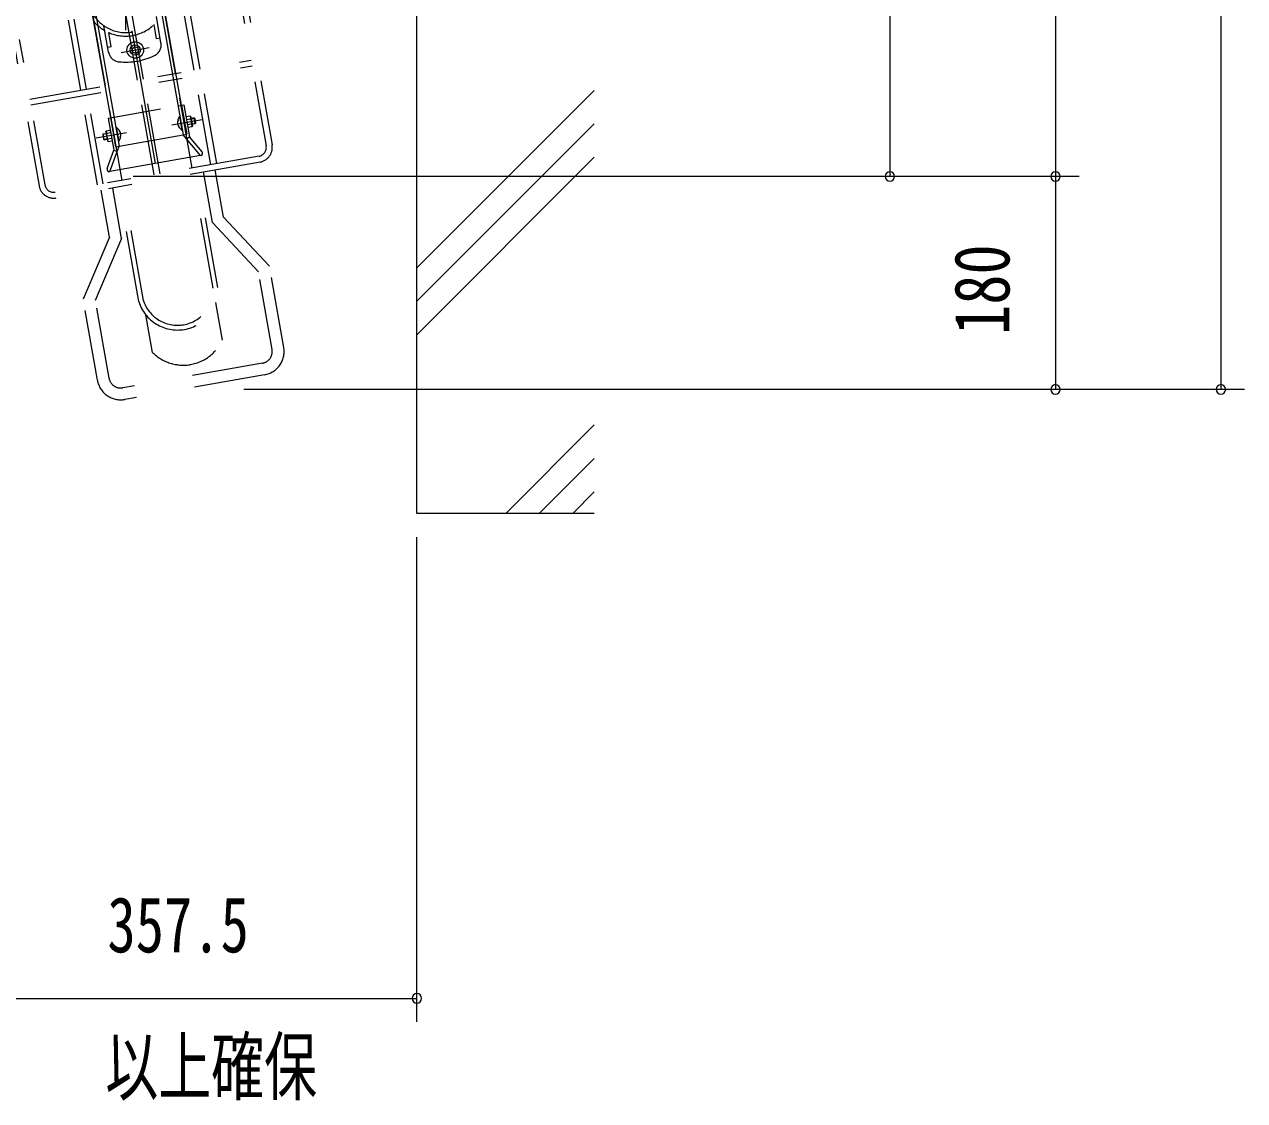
# Model space of a CAD drawing. Units: millimetres, scale not verified. Extents: x -5740 to 5740, y -4020 to 4020.
# Drawn here: x -291 to 741, y 411 to 1321 of the extents above; entities that cross this region are included whole.
import ezdxf
from ezdxf.enums import TextEntityAlignment as Align

# ---------------------------------------------------------------- set-up
doc = ezdxf.new("R2010")
doc.units = ezdxf.units.MM
doc.header["$LTSCALE"] = 10
for name, pattern in [('USER2', [10, 4, -6]), ('USER4', [24, 12, -5, 2, -5]), ('USER5', [25, 6, -5, 2, -5, 2, -5])]:
    doc.linetypes.add(name, pattern=pattern)
for name, color, linetype, lineweight in [('0-3_2ラック-03BODL', 7, 'Continuous', 18), ('0-5_2ラック-43THIN', 4, 'Continuous', 18), ('0-7_2ラック-63HATCH', 7, 'Continuous', 18), ('0-A_2ラック-Bラック前', 2, 'USER5', 18), ('0-B_2ラック-Cラック奥', 7, 'Continuous', 18), ('0-E_2ラック-F寸法', 3, 'Continuous', 18)]:
    doc.layers.add(name, color=color, linetype=linetype, lineweight=lineweight)
doc.styles.add('ＭＳ ゴシック', font='')
doc.styles.get('ＭＳ ゴシック').set_extended_font_data('MS Gothic')

# ---------------------------------------------------------------- blocks, each defined once
blk = doc.blocks.new('CCL-RACK-BACK-TOP_17')
at = {"layer": '0-7_2ラック-63HATCH', "color": 3, "linetype": 'USER4'}
for p, q in [((0, 178.97), (0, -1375)), ((5.21, -1200.46), (-5.21, -1259.54)), ((-12, -1277.5), (12, -1277.5)), ((-19.5, -1345.15), (-45.6, -1345.15)), ((19.5, -1345.15), (45.6, -1345.15))]:
    blk.add_line(p, q, dxfattribs=at)
at = {"layer": '0-7_2ラック-63HATCH'}
for p, q in [((-30.5, 170.34), (-30.5, -1330.15)), ((30.5, -1330.15), (30.5, 170.34)), ((-27.5, 94.85), (-27.5, -1355.15)), ((27.5, 94.85), (27.5, -1355.15)), ((-2.5, -1276.06), (0, -1274.61)), ((-2.5, -1276.06), (-2.5, -1278.94)), ((0, -1280.39), (-2.5, -1278.94)), ((2.5, -1276.06), (0, -1274.61)), ((0, -1280.39), (2.5, -1278.94)), ((2.5, -1276.06), (2.5, -1278.94)), ((-32.5, -1330.15), (-32.5, -1357.81)), ((-32.5, -1330.15), (-27.5, -1330.15)), ((27.5, -1330.15), (32.5, -1330.15)), ((32.5, -1330.15), (32.5, -1357.81)), ((-36.5, -1341.33), (-36.5, -1348.97)), ((-27.15, -1339.25), (-27.5, -1339.25)), ((-27.15, -1339.25), (-27.15, -1351.05)), ((27.15, -1339.25), (27.15, -1351.05)), ((27.15, -1339.25), (27.5, -1339.25)), ((36.5, -1341.33), (36.5, -1348.97)), ((-39, -1342.65), (-39.5, -1343.15)), ((-39.5, -1343.15), (-39.5, -1347.15)), ((-39, -1347.65), (-39.5, -1347.15)), ((-39, -1342.65), (-36.5, -1342.65)), ((-39, -1347.65), (-39, -1342.65)), ((-39, -1347.65), (-36.5, -1347.65)), ((-32.5, -1342.85), (-36.05, -1342.85)), ((-36.05, -1347.45), (-32.5, -1347.45)), ((-27.15, -1351.05), (-27.5, -1351.05)), ((27.15, -1351.05), (27.5, -1351.05)), ((32.5, -1342.85), (36.05, -1342.85)), ((36.05, -1347.45), (32.5, -1347.45)), ((39, -1342.65), (36.5, -1342.65)), ((39, -1347.65), (36.5, -1347.65)), ((39, -1342.65), (39.5, -1343.15)), ((39, -1347.65), (39, -1342.65)), ((39, -1347.65), (39.5, -1347.15)), ((39.5, -1343.15), (39.5, -1347.15)), ((-40.69, -1372), (-32.5, -1357.81)), ((-38.96, -1375), (-27.5, -1355.15)), ((-32.5, -1357.81), (-29.9, -1359.31)), ((-27.5, -1355.15), (27.5, -1355.15)), ((38.96, -1375), (27.5, -1355.15)), ((32.5, -1357.81), (29.9, -1359.31)), ((40.69, -1372), (32.5, -1357.81)), ((38.96, -1375), (-38.96, -1375))]:
    blk.add_line(p, q, dxfattribs=at)
at = {"layer": '0-7_2ラック-63HATCH', "color": 3, "linetype": 'USER2'}
for p, q in [((-22.5, -1275.31), (-22.5, -1252.75)), ((22.5, -1275.31), (22.5, -1252.75)), ((-19.5, -1271.26), (-19.5, -1259.06)), ((19.5, -1271.26), (19.5, -1259.06)), ((-19.5, -1271.26), (-22.5, -1271.26)), ((22.5, -1271.26), (19.5, -1271.26)), ((-30.5, -1330.15), (-30.5, -1355.15)), ((-27.5, -1330.15), (27.5, -1330.15)), ((30.5, -1330.15), (30.5, -1355.15)), ((-30.5, -1355.15), (-27.5, -1355.15)), ((27.5, -1355.15), (30.5, -1355.15))]:
    blk.add_line(p, q, dxfattribs=at)
at = {"layer": '0-7_2ラック-63HATCH', "color": 3}
for p, q in [((-36.5, -1343.05), (-39.4, -1343.05)), ((-36.5, -1347.25), (-39.4, -1347.25)), ((36.5, -1343.05), (39.4, -1343.05)), ((36.5, -1347.25), (39.4, -1347.25))]:
    blk.add_line(p, q, dxfattribs=at)
at = {"layer": '0-7_2ラック-63HATCH'}
for points in [[(-36.5, -1341.33), (-36.05, -1340.55), (-32.5, -1340.55)], [(36.5, -1341.33), (36.05, -1340.55), (32.5, -1340.55)], [(-36.5, -1348.97), (-36.05, -1349.75), (-32.5, -1349.75)], [(36.5, -1348.97), (36.05, -1349.75), (32.5, -1349.75)]]:
    blk.add_lwpolyline(points, dxfattribs=at)
for radius in [7, 4.32]:
    blk.add_circle((0, -1277.5), radius, dxfattribs=at)
at = {"layer": '0-7_2ラック-63HATCH', "color": 3, "linetype": 'USER2'}
for centre, radius, start, end in [((0, -1230), 32, 197.61244, 342.38756), ((0, -1230), 35, 209.37492, 229.9948), ((0, -1230), 35, 236.14156, 303.85844), ((-12.5, -1275.31), 10, 180, 254.57615), ((12.5, -1275.31), 10, 285.42385, 0), ((0, -1230), 57, 254.57615, 285.42385)]:
    blk.add_arc(centre, radius, start, end, dxfattribs=at)
at = {"layer": '0-7_2ラック-63HATCH'}
for centre, radius, start, end in [((-34.36, -1341.7), 2.04, 154.26988, 214.28792), ((-32.1, -1345.15), 7.7, 309.98311, 50.01689), ((32.1, -1345.15), 7.7, 129.98311, 230.01689), ((34.36, -1341.7), 2.04, 325.71208, 25.73012), ((-28.77, -1345.15), 7.63, 162.4633, 197.5367), ((-34.36, -1348.6), 2.04, 145.71208, 205.73012), ((-28.25, -1345.15), 3.85, 317.75343, 42.24657), ((28.25, -1345.15), 3.85, 137.75343, 222.24657), ((28.77, -1345.15), 7.63, 342.4633, 17.5367), ((34.36, -1348.6), 2.04, 334.26988, 34.28792), ((-38.96, -1373), 2, 150, 270), ((38.96, -1373), 2, 270, 30)]:
    blk.add_arc(centre, radius, start, end, dxfattribs=at)
blk = doc.blocks.new('CCL-CYC-BACK-TOP_0')
at = {"layer": '0-A_2ラック-Bラック前'}
for p, q in [((-100, 495.32), (-100, 190.32)), ((-95, 495.32), (-95, 190.32)), ((95, 495.32), (95, 190.32)), ((100, 495.32), (100, 190.32)), ((-51.25, 264.07), (-51.25, 340.32)), ((-46.25, 264.07), (-46.25, 340.32)), ((-30, 264.07), (-30, 340.32)), ((-2.5, 264.07), (-2.5, 340.32)), ((2.5, 264.07), (2.5, 340.32)), ((30, 264.07), (30, 340.32)), ((46.25, 264.07), (46.25, 340.32)), ((51.25, 264.07), (51.25, 340.32)), ((-95, 264.07), (95, 264.07)), ((-95, 259.07), (95, 259.07)), ((-51.25, 182.82), (-51.25, 259.07)), ((-46.25, 182.82), (-46.25, 259.07)), ((-30, 182.82), (-30, 259.07)), ((-2.5, 182.82), (-2.5, 259.07)), ((2.5, 182.82), (2.5, 259.07)), ((30, 182.82), (30, 259.07)), ((46.25, 182.82), (46.25, 259.07)), ((51.25, 182.82), (51.25, 259.07)), ((87.5, 182.82), (-87.5, 182.82)), ((87.5, 177.82), (-87.5, 177.82)), ((-49, 137.42), (-49, 177.82)), ((-39, 134.46), (-39, 177.82)), ((-34, 79.49), (-34, 177.82)), ((-30, 79.62), (-30, 177.82)), ((30, 79.62), (30, 177.82)), ((34, 79.49), (34, 177.82)), ((39, 134.46), (39, 177.82)), ((49, 137.42), (49, 177.82)), ((-49, 137.42), (-80, 89.69)), ((-39, 134.46), (-70, 86.73)), ((39, 134.46), (70, 86.73)), ((49, 137.42), (80, 89.69)), ((-80, 20), (-80, 89.69)), ((-70, 20), (-70, 86.73)), ((70, 20), (70, 86.73)), ((80, 20), (80, 89.69)), ((-30, 35.12), (-30, 67.27)), ((30, 35.12), (30, 67.27)), ((60, 10), (-60, 10)), ((60, 0), (-60, 0))]:
    blk.add_line(p, q, dxfattribs=at)
for centre, radius, start, end in [((-87.5, 190.32), 12.5, 180, 270), ((-87.5, 190.32), 7.5, 180, 270), ((87.5, 190.32), 7.5, 270, 0), ((87.5, 190.32), 12.5, 270, 0), ((0, 83.86), 34.28, 187.32401, 352.67599), ((0, 83.86), 30.28, 187.54919, 352.45081), ((0, 55.98), 36.54, 214.81581, 325.18419), ((-60, 20), 20, 180, 270), ((-60, 20), 10, 180, 270), ((60, 20), 10, 270, 0), ((60, 20), 20, 270, 0)]:
    blk.add_arc(centre, radius, start, end, dxfattribs=at)

msp = doc.modelspace()

# ---------------------------------------------------------------- linework, layer by layer
at = {"layer": '0-3_2ラック-03BODL'}
msp.add_lwpolyline([(191.3, 907.51), (41.3, 907.51), (41.3, 3192.31)], dxfattribs=at)
at = {"layer": '0-5_2ラック-43THIN'}
for p, q in [((41.3, 1115.12), (191.3, 1265.12)), ((41.3, 1086.83), (191.3, 1236.83)), ((41.3, 1058.55), (191.3, 1208.55)), ((116.54, 907.51), (191.3, 982.27)), ((144.82, 907.51), (191.3, 953.99)), ((173.11, 907.51), (191.3, 925.7))]:
    msp.add_line(p, q, dxfattribs=at)
at = {"layer": '0-E_2ラック-F寸法'}
for p, q in [((721.3, 3192.31), (721.3, 1012.31)), ((581.3, 2792.31), (581.3, 1192.31)), ((441.3, 2557.31), (441.3, 1192.31)), ((601.3, 1192.31), (-198.62, 1192.31)), ((581.3, 1192.31), (581.3, 1012.31)), ((741.3, 1012.31), (-104.91, 1012.31)), ((41.3, 477.51), (41.3, 887.51)), ((-316.2, 497.51), (41.3, 497.51))]:
    msp.add_line(p, q, dxfattribs=at)
for centre, start, end in [((441.3, 1192.32), 0, 180), ((441.3, 1192.32), 180, 0), ((581.3, 1192.32), 0, 180), ((581.3, 1192.32), 180, 0), ((581.3, 1012.32), 0, 180), ((581.3, 1012.32), 180, 0), ((721.3, 1012.32), 0, 180), ((721.3, 1012.32), 180, 0), ((41.3, 497.51), 0, 180), ((41.3, 497.51), 180, 0)]:
    msp.add_arc(centre, 4, start, end, dxfattribs=at)

# ---------------------------------------------------------------- block references
at = {"layer": '0-A_2ラック-Bラック前', "rotation": 10}
msp.add_blockref('CCL-CYC-BACK-TOP_0', (-146.61, 1014.22), dxfattribs=at)
at = {"layer": '0-B_2ラック-Cラック奥', "rotation": 10}
msp.add_blockref('CCL-RACK-BACK-TOP_17', (-418.7, 2557.31), dxfattribs=at)

# ---------------------------------------------------------------- texts
at = {"layer": '0-E_2ラック-F寸法', "color": 7, "style": 'ＭＳ ゴシック', "width": 0.8}
msp.add_text('180', height=46.89, rotation=90, dxfattribs=at).set_placement((556.5, 1058.4), align=Align.BOTTOM_LEFT)
at = {"layer": '0-E_2ラック-F寸法', "color": 7, "style": 'ＭＳ ゴシック'}
for s, width, p in [('357.5', 0.75, (-220.39, 522.31)), ('以上確保', 0.7, (-222.17, 402.31))]:
    msp.add_text(s, height=46.89, dxfattribs=dict(at, width=width)).set_placement(p, align=Align.BOTTOM_LEFT)

doc.saveas('drawing.dxf')
